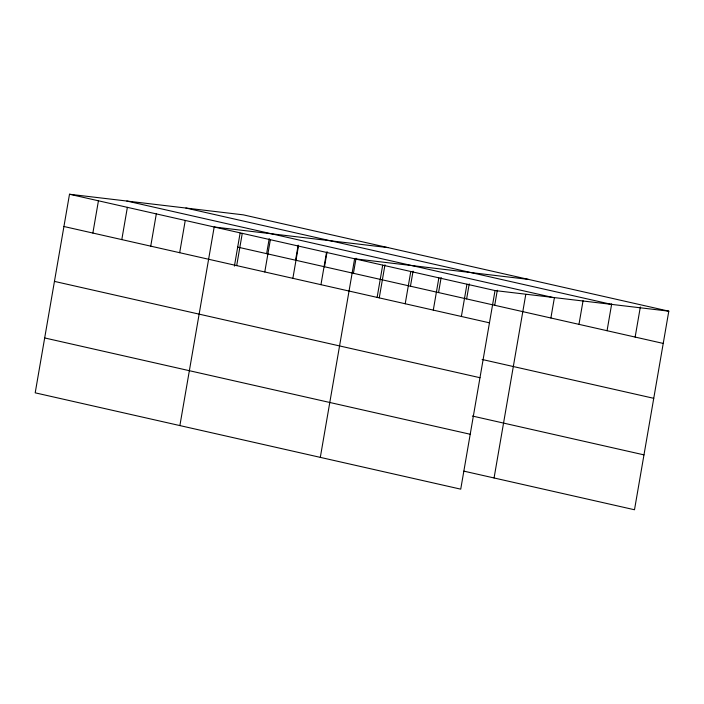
<?xml version="1.0" encoding="UTF-8"?>
<svg xmlns="http://www.w3.org/2000/svg" width="704" height="704" viewBox="0 0 704 704"><rect width="100%" height="100%" fill="white"/><g stroke="black" fill="none" stroke-linecap="round" stroke-linejoin="round"><path stroke-width="1.06" d="M668.8 311.168L243.267 214.843L69.502 194.242L35.2 392.832L460.733 489.157L495.035 290.567L668.8 311.168L634.498 509.758L463.901 471.143M92.866 233.05L98.437 200.79M121.801 239.606L127.371 207.346M150.735 246.154L156.314 213.893M179.678 252.701L185.249 220.44M179.881 425.577L214.183 226.996L387.948 247.597M234.406 266.103L240.108 233.13M236.694 265.61L242.273 233.35M266.631 253.66L269.227 238.603M264.783 271.964L270.354 239.712M295.566 260.207L298.162 245.15M292.873 278.326L298.443 246.066M320.954 284.68L326.524 252.419M324.5 266.754L327.105 251.698M320.311 457.371L354.614 258.782L528.37 279.382M353.434 273.31L356.039 258.254M377.124 297.396L382.694 265.135M379.271 297.801L384.974 264.801M405.214 303.758L410.784 271.498M410.458 286.211L413.063 271.163M433.294 310.112L438.865 277.851M438.548 292.574L441.144 277.517M461.384 316.466L466.954 284.214M466.629 298.927L469.234 283.87M494.718 305.29L497.314 290.233M494.067 477.972L525.774 294.439M550.889 317.997L554.418 297.572M578.97 324.359L583.062 300.705M607.059 330.713L611.697 303.829M635.14 337.075L640.341 306.962M185.918 208.05L611.459 304.374M126.843 201.045L552.376 297.37M69.502 194.242L495.035 290.567M237.688 247.104L663.23 343.429M63.932 226.503L489.465 322.828M482.117 359.471L653.743 398.314M54.446 281.389L479.987 377.714M472.349 416.02L643.975 454.872M44.678 337.946L470.219 434.262"/></g></svg>
